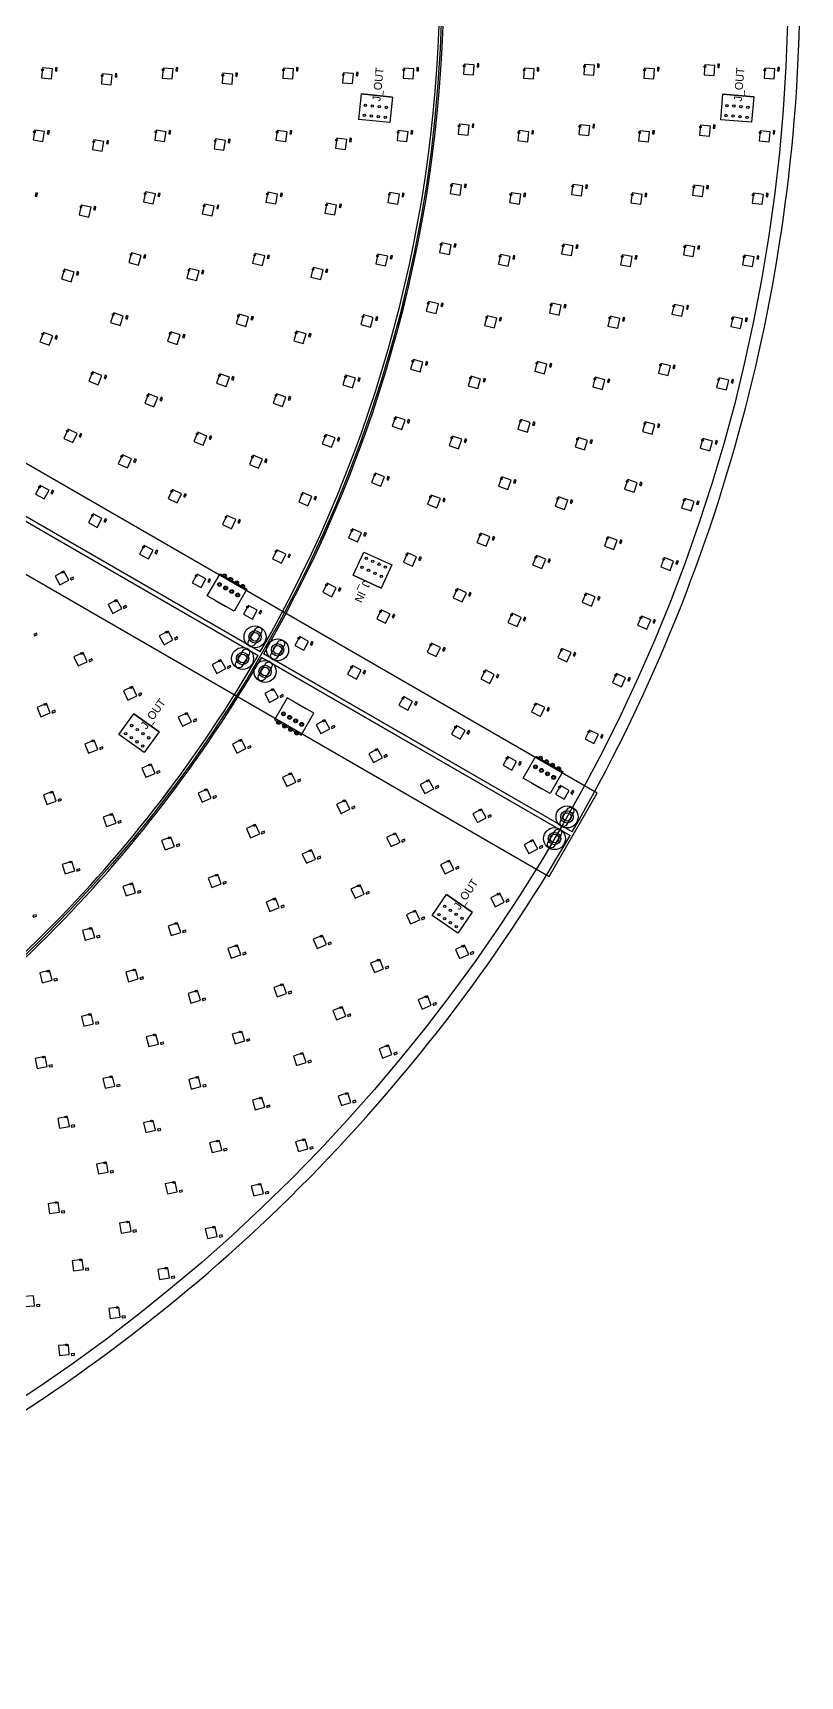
# Model space of a CAD drawing. Header units: millimetres. Extents: x -55 to 1655, y -1555 to 155.
# Drawn here: x 1271 to 1654, y -1548 to -727 of the extents above; entities that cross this region are included whole.
import ezdxf
from ezdxf.enums import TextEntityAlignment as Align

# ---------------------------------------------------------------- set-up
doc = ezdxf.new("R2010")
doc.units = ezdxf.units.MM
doc.header["$MEASUREMENT"] = 0
doc.layers.add('Layer 1', color=7, linetype='Continuous', lineweight=0)
for name, color, linetype in [('SUN-LABEL', 4, 'Continuous'), ('SUN-OUTLINE', 2, 'Continuous'), ('SUN-STANDOFF', 1, 'Continuous'), ('SUN-WAGO', 3, 'Continuous')]:
    doc.layers.add(name, color=color, linetype=linetype)

msp = doc.modelspace()

# ---------------------------------------------------------------- linework, layer by layer
at = {"layer": 'Layer 1', "color": 2, "lineweight": 25, "true_color": 0xf7ec13}
for p, q in [((1384.16, -1036.26), (996.18, -812.26)), ((995.18, -813.99), (1383.16, -1037.99)), ((1384.9, -1038.99), (1539.05, -1127.99)), ((1540.05, -1126.26), (1385.9, -1037.26))]:
    msp.add_line(p, q, dxfattribs=at)
at = {"layer": 'Layer 1', "color": 93, "lineweight": 25, "true_color": 0x6abd45}
for p, q in [((1361.84, -1010.56), (1367.04, -1013.56)), ((1401.72, -1061.52), (1406.92, -1064.52)), ((1519.68, -1101.69), (1524.88, -1104.69))]:
    msp.add_line(p, q, dxfattribs=at)
at = {"layer": 'Layer 1', "color": 18, "lineweight": 25, "true_color": 0x000000}
for points in [[(1280.39, -744.93), (1275.41, -744.44), (1274.92, -749.42), (1279.9, -749.91)], [(1340.62, -744.92), (1335.64, -744.48), (1335.2, -749.47), (1340.18, -749.9)], [(1370.5, -747.53), (1365.52, -747.1), (1365.09, -752.08), (1370.07, -752.52)], [(1400.8, -744.91), (1395.82, -744.52), (1395.43, -749.5), (1400.41, -749.89)], [(1430.71, -747.26), (1425.73, -746.87), (1425.33, -751.85), (1430.32, -752.25)], [(1460.95, -744.9), (1455.97, -744.54), (1455.61, -749.53), (1460.6, -749.88)], [(1491.15, -742.93), (1486.16, -742.6), (1485.83, -747.59), (1490.82, -747.91)], [(1521.08, -744.89), (1516.09, -744.56), (1515.76, -749.55), (1520.75, -749.88)], [(1551.24, -743.07), (1546.25, -742.77), (1545.95, -747.76), (1550.94, -748.06)], [(1581.19, -744.88), (1576.2, -744.58), (1575.89, -749.57), (1580.89, -749.87)], [(1611.33, -743.19), (1606.33, -742.91), (1606.05, -747.9), (1611.05, -748.18)], [(1641.28, -744.87), (1636.29, -744.59), (1636.01, -749.58), (1641, -749.86)], [(1310.24, -747.87), (1305.27, -747.38), (1304.78, -752.36), (1309.75, -752.85)], [(1276.43, -776.26), (1271.49, -775.44), (1270.68, -780.38), (1275.61, -781.19)], [(1337.1, -776.28), (1332.15, -775.56), (1331.43, -780.5), (1336.37, -781.23)], [(1366.78, -780.63), (1361.83, -779.9), (1361.11, -784.85), (1366.06, -785.58)], [(1397.64, -776.29), (1392.68, -775.64), (1392.03, -780.6), (1396.98, -781.25)], [(1427.38, -780.21), (1422.42, -779.55), (1421.77, -784.51), (1426.73, -785.16)], [(1458.08, -776.3), (1453.11, -775.7), (1452.52, -780.67), (1457.48, -781.26)], [(1488.62, -773.03), (1483.65, -772.49), (1483.11, -777.46), (1488.08, -778)], [(1518.44, -776.3), (1513.47, -775.76), (1512.93, -780.73), (1517.9, -781.27)], [(1548.9, -773.28), (1543.93, -772.78), (1543.43, -777.76), (1548.4, -778.26)], [(1578.75, -776.3), (1573.78, -775.8), (1573.27, -780.77), (1578.25, -781.27)], [(1609.15, -773.5), (1604.17, -773.03), (1603.7, -778.01), (1608.68, -778.48)], [(1639.02, -776.3), (1634.04, -775.83), (1633.57, -780.81), (1638.55, -781.28)], [(1306.03, -781.15), (1301.09, -780.33), (1300.28, -785.26), (1305.21, -786.08)], [(1484.79, -803), (1479.84, -802.24), (1479.08, -807.18), (1484.02, -807.94)], [(1545.35, -803.38), (1540.4, -802.68), (1539.7, -807.63), (1544.65, -808.33)], [(1605.84, -803.7), (1600.88, -803.05), (1600.23, -808.01), (1605.19, -808.66)], [(1299.64, -814.07), (1294.77, -812.93), (1293.64, -817.8), (1298.51, -818.94)], [(1331.76, -807.38), (1326.87, -806.37), (1325.85, -811.27), (1330.75, -812.28)], [(1361.14, -813.45), (1356.25, -812.44), (1355.23, -817.34), (1360.13, -818.35)], [(1392.83, -807.47), (1387.91, -806.56), (1387, -811.47), (1391.92, -812.38)], [(1422.33, -812.93), (1417.41, -812.02), (1416.5, -816.94), (1421.42, -817.85)], [(1453.71, -807.53), (1448.78, -806.7), (1447.95, -811.63), (1452.88, -812.46)], [(1514.44, -807.57), (1509.49, -806.81), (1508.73, -811.75), (1513.68, -812.51)], [(1575.05, -807.6), (1570.1, -806.89), (1569.4, -811.84), (1574.35, -812.55)], [(1635.58, -807.62), (1630.63, -806.97), (1629.97, -811.92), (1634.93, -812.58)], [(1324.63, -838.12), (1319.8, -836.83), (1318.5, -841.66), (1323.33, -842.95)], [(1386.4, -838.35), (1381.54, -837.18), (1380.37, -842.04), (1385.23, -843.21)], [(1447.86, -838.51), (1442.97, -837.45), (1441.91, -842.33), (1446.79, -843.4)], [(1479.65, -832.78), (1474.74, -831.8), (1473.77, -836.7), (1478.67, -837.68)], [(1509.07, -838.63), (1504.17, -837.65), (1503.19, -842.56), (1508.09, -843.53)], [(1540.59, -833.31), (1535.67, -832.41), (1534.77, -837.33), (1539.69, -838.23)], [(1601.4, -833.76), (1596.47, -832.92), (1595.64, -837.85), (1600.57, -838.69)], [(1291.12, -846.51), (1286.34, -845.06), (1284.89, -849.84), (1289.67, -851.29)], [(1353.6, -845.89), (1348.77, -844.59), (1347.48, -849.42), (1352.31, -850.72)], [(1415.57, -845.35), (1410.71, -844.18), (1409.54, -849.05), (1414.4, -850.21)], [(1570.1, -838.72), (1565.18, -837.82), (1564.28, -842.74), (1569.2, -843.64)], [(1630.98, -838.79), (1626.05, -837.95), (1625.21, -842.88), (1630.14, -843.72)], [(1473.21, -862.3), (1468.36, -861.11), (1467.17, -865.97), (1472.02, -867.15)], [(1534.63, -863.03), (1529.75, -861.93), (1528.65, -866.8), (1533.53, -867.9)], [(1315.71, -868.4), (1310.97, -866.82), (1309.4, -871.57), (1314.14, -873.14)], [(1378.36, -868.85), (1373.57, -867.43), (1372.15, -872.22), (1376.94, -873.64)], [(1440.54, -869.18), (1435.71, -867.89), (1434.41, -872.72), (1439.24, -874.01)], [(1502.35, -869.43), (1497.5, -868.24), (1496.31, -873.1), (1501.16, -874.28)], [(1563.89, -869.62), (1559.01, -868.52), (1557.92, -873.4), (1562.79, -874.49)], [(1595.85, -863.64), (1590.95, -862.61), (1589.93, -867.51), (1594.82, -868.53)], [(1625.21, -869.76), (1620.32, -868.74), (1619.3, -873.64), (1624.19, -874.66)], [(1280.5, -878.32), (1275.82, -876.56), (1274.06, -881.23), (1278.74, -883)], [(1344.19, -877.83), (1339.45, -876.26), (1337.87, -881.01), (1342.62, -882.58)], [(1407.13, -877.37), (1402.33, -875.95), (1400.91, -880.74), (1405.71, -882.16)], [(1465.5, -891.51), (1460.7, -890.11), (1459.3, -894.91), (1464.1, -896.31)], [(1527.47, -892.47), (1522.64, -891.18), (1521.35, -896.01), (1526.18, -897.3)], [(1589.18, -893.28), (1584.32, -892.08), (1583.12, -896.93), (1587.97, -898.13)], [(1305.06, -898.1), (1300.41, -896.25), (1298.57, -900.9), (1303.21, -902.75)], [(1368.74, -898.89), (1364.03, -897.22), (1362.36, -901.93), (1367.07, -903.6)], [(1431.77, -899.47), (1427.01, -897.95), (1425.48, -902.71), (1430.25, -904.23)], [(1494.3, -899.9), (1489.5, -898.51), (1488.1, -903.31), (1492.9, -904.7)], [(1556.45, -900.24), (1551.62, -898.95), (1550.32, -903.77), (1555.15, -905.07)], [(1618.29, -900.5), (1613.44, -899.3), (1612.24, -904.15), (1617.09, -905.35)], [(1332.94, -909.18), (1328.29, -907.33), (1326.45, -911.98), (1331.09, -913.82)], [(1397.02, -908.9), (1392.31, -907.24), (1390.64, -911.95), (1395.35, -913.62)], [(1456.52, -920.36), (1451.78, -918.75), (1450.18, -923.49), (1454.91, -925.09)], [(1292.69, -927.13), (1288.16, -925.02), (1286.05, -929.55), (1290.58, -931.66)], [(1357.56, -928.39), (1352.94, -926.47), (1351.03, -931.09), (1355.65, -933)], [(1421.57, -929.31), (1416.88, -927.56), (1415.14, -932.24), (1419.82, -933.99)], [(1519.14, -921.61), (1514.36, -920.12), (1512.87, -924.9), (1517.65, -926.39)], [(1581.4, -922.65), (1576.6, -921.27), (1575.21, -926.08), (1580.02, -927.46)], [(1484.92, -930), (1480.19, -928.39), (1478.58, -933.13), (1483.32, -934.74)], [(1547.78, -930.54), (1543, -929.05), (1541.52, -933.82), (1546.29, -935.31)], [(1610.23, -930.96), (1605.42, -929.58), (1604.04, -934.38), (1608.85, -935.76)], [(1319.88, -939.81), (1315.35, -937.7), (1313.24, -942.23), (1317.77, -944.34)], [(1385.27, -939.87), (1380.66, -937.95), (1378.74, -942.57), (1383.36, -944.49)], [(1446.29, -948.79), (1441.63, -946.97), (1439.81, -951.63), (1444.47, -953.45)], [(1509.63, -950.39), (1504.92, -948.71), (1503.25, -953.42), (1507.96, -955.1)], [(1572.53, -951.72), (1567.79, -950.16), (1566.22, -954.9), (1570.97, -956.47)], [(1278.66, -955.4), (1274.26, -953.03), (1271.89, -957.43), (1276.29, -959.8)], [(1344.85, -957.25), (1340.34, -955.1), (1338.18, -959.62), (1342.7, -961.77)], [(1409.96, -958.62), (1405.36, -956.66), (1403.39, -961.25), (1407.99, -963.22)], [(1474.25, -959.66), (1469.59, -957.85), (1467.77, -962.51), (1472.43, -964.32)], [(1537.89, -960.46), (1533.18, -958.78), (1531.5, -963.49), (1536.21, -965.17)], [(1601.03, -961.1), (1596.28, -959.53), (1594.72, -964.28), (1599.47, -965.84)], [(1305.07, -969.64), (1300.67, -967.26), (1298.29, -971.66), (1302.69, -974.04)], [(1371.93, -970.17), (1367.41, -968.02), (1365.26, -972.53), (1369.77, -974.68)], [(1434.82, -976.74), (1430.25, -974.73), (1428.23, -979.3), (1432.81, -981.32)], [(1498.98, -978.76), (1494.34, -976.9), (1492.48, -981.54), (1497.11, -983.4)], [(1330.64, -985.42), (1326.25, -983.03), (1323.86, -987.43), (1328.26, -989.81)], [(1396.97, -987.36), (1392.47, -985.17), (1390.29, -989.67), (1394.78, -991.85)], [(1562.59, -980.43), (1557.9, -978.69), (1556.16, -983.38), (1560.85, -985.12)], [(1462.28, -988.82), (1457.71, -986.81), (1455.69, -991.39), (1460.27, -993.4)], [(1526.81, -989.96), (1522.17, -988.1), (1520.31, -992.74), (1524.95, -994.6)], [(1590.71, -990.87), (1586.03, -989.13), (1584.29, -993.81), (1588.97, -995.55)], [(1288.49, -1000.38), (1286.11, -995.98), (1281.71, -998.35), (1284.09, -1002.75)], [(1357.01, -999.73), (1352.61, -997.35), (1350.23, -1001.74), (1354.62, -1004.13)], [(1422.15, -1004.17), (1417.67, -1001.96), (1415.46, -1006.44), (1419.94, -1008.66)], [(1487.19, -1006.68), (1482.64, -1004.63), (1480.58, -1009.19), (1485.14, -1011.24)], [(1551.57, -1008.75), (1546.95, -1006.84), (1545.04, -1011.45), (1549.66, -1013.37)], [(1314.94, -1014.63), (1312.55, -1010.24), (1308.16, -1012.62), (1310.54, -1017.02)], [(1382.62, -1015.44), (1378.24, -1013.04), (1375.84, -1017.43), (1380.23, -1019.82)], [(1449.06, -1017.44), (1444.58, -1015.23), (1442.36, -1019.71), (1446.85, -1021.92)], [(1514.55, -1019), (1509.99, -1016.94), (1507.94, -1021.5), (1512.5, -1023.56)], [(1579.29, -1020.23), (1574.67, -1018.32), (1572.76, -1022.94), (1577.38, -1024.85)], [(1340.52, -1030.31), (1338.13, -1025.91), (1333.74, -1028.3), (1336.12, -1032.69)], [(1408.3, -1031.02), (1403.92, -1028.62), (1401.51, -1033), (1405.9, -1035.4)], [(1474.29, -1034.11), (1469.82, -1031.87), (1467.59, -1036.35), (1472.06, -1038.58)], [(1539.51, -1036.64), (1534.96, -1034.55), (1532.88, -1039.1), (1537.42, -1041.18)], [(1297.77, -1041.15), (1295.62, -1036.64), (1291.11, -1038.79), (1293.26, -1043.3)], [(1366.92, -1044.63), (1364.52, -1040.24), (1360.13, -1042.64), (1362.53, -1047.03)], [(1434.6, -1045.45), (1430.22, -1043.05), (1427.81, -1047.43), (1432.2, -1049.83)], [(1501.13, -1047.51), (1496.66, -1045.28), (1494.43, -1049.75), (1498.9, -1051.98)], [(1566.78, -1049.15), (1562.23, -1047.06), (1560.15, -1051.61), (1564.69, -1053.69)], [(1322.5, -1058.14), (1320.34, -1053.63), (1315.83, -1055.78), (1317.98, -1060.3)], [(1393.25, -1059.07), (1390.84, -1054.69), (1386.46, -1057.09), (1388.86, -1061.48)], [(1460.3, -1060.99), (1455.92, -1058.58), (1453.51, -1062.96), (1457.89, -1065.37)], [(1279.24, -1066.74), (1277.33, -1062.12), (1272.71, -1064.03), (1274.62, -1068.65)], [(1349.88, -1071.22), (1347.7, -1066.72), (1343.2, -1068.91), (1345.39, -1073.4)], [(1526.41, -1064.05), (1521.94, -1061.8), (1519.69, -1066.26), (1524.15, -1068.52)], [(1418.9, -1074.63), (1416.49, -1070.25), (1412.11, -1072.66), (1414.51, -1077.04)], [(1486.58, -1075.46), (1482.2, -1073.05), (1479.78, -1077.43), (1484.16, -1079.84)], [(1553.19, -1077.57), (1548.73, -1075.32), (1546.47, -1079.78), (1550.94, -1082.04)], [(1303.04, -1085), (1301.13, -1080.38), (1296.51, -1082.3), (1298.42, -1086.91)], [(1377.03, -1084.61), (1374.81, -1080.12), (1370.33, -1082.34), (1372.54, -1086.82)], [(1445.2, -1089.12), (1442.78, -1084.74), (1438.4, -1087.15), (1440.82, -1091.53)], [(1512.29, -1090.96), (1507.92, -1088.54), (1505.5, -1092.92), (1509.87, -1095.34)], [(1331.6, -1096.97), (1329.64, -1092.37), (1325.04, -1094.34), (1327.01, -1098.93)], [(1401.97, -1101.28), (1399.76, -1096.79), (1395.27, -1099), (1397.49, -1103.49)], [(1470.87, -1104.64), (1468.46, -1100.26), (1464.08, -1102.67), (1466.49, -1107.05)], [(1282.21, -1110.8), (1280.54, -1106.09), (1275.83, -1107.76), (1277.5, -1112.47)], [(1359.71, -1109.41), (1357.69, -1104.84), (1353.12, -1106.85), (1355.13, -1111.43)], [(1538.55, -1105.47), (1534.17, -1103.05), (1531.75, -1107.43), (1536.13, -1109.85)], [(1429.01, -1114.78), (1426.78, -1110.31), (1422.3, -1112.54), (1424.54, -1117.01)], [(1497.15, -1119.15), (1494.73, -1114.78), (1490.35, -1117.2), (1492.77, -1121.57)], [(1312.12, -1121.81), (1310.37, -1117.13), (1305.69, -1118.88), (1307.43, -1123.56)], [(1383.9, -1127.15), (1381.89, -1122.58), (1377.31, -1124.59), (1379.32, -1129.17)], [(1341.32, -1133.44), (1339.51, -1128.78), (1334.85, -1130.59), (1336.66, -1135.25)], [(1454.04, -1131.32), (1451.8, -1126.85), (1447.33, -1129.08), (1449.56, -1133.56)], [(1522.84, -1134.64), (1520.42, -1130.26), (1516.05, -1132.68), (1518.47, -1137.05)], [(1291.47, -1145.7), (1289.95, -1140.94), (1285.19, -1142.46), (1286.71, -1147.23)], [(1411.8, -1139.77), (1409.75, -1135.21), (1405.19, -1137.27), (1407.24, -1141.83)], [(1480.99, -1144.93), (1478.74, -1140.47), (1474.27, -1142.72), (1476.53, -1147.18)], [(1364.72, -1152.22), (1362.91, -1147.56), (1358.24, -1149.37), (1360.06, -1154.03)], [(1321.9, -1156.64), (1320.3, -1151.91), (1315.56, -1153.51), (1317.17, -1158.25)], [(1436.14, -1157.31), (1434.09, -1152.75), (1429.53, -1154.8), (1431.59, -1159.36)], [(1506.09, -1161.36), (1503.84, -1156.9), (1499.37, -1159.15), (1501.63, -1163.61)], [(1393.6, -1164.05), (1391.74, -1159.41), (1387.1, -1161.28), (1388.97, -1165.92)], [(1463.88, -1170.08), (1461.8, -1165.54), (1457.25, -1167.62), (1459.34, -1172.17)], [(1301.5, -1178.97), (1300.1, -1174.17), (1295.3, -1175.57), (1296.69, -1180.37)], [(1344.46, -1176.42), (1342.85, -1171.69), (1338.12, -1173.29), (1339.73, -1178.03)], [(1417.22, -1182.55), (1415.35, -1177.92), (1410.71, -1179.78), (1412.58, -1184.42)], [(1374.44, -1187.58), (1372.76, -1182.87), (1368.05, -1184.55), (1369.73, -1189.26)], [(1445.85, -1194.58), (1443.93, -1189.96), (1439.31, -1191.87), (1441.23, -1196.49)], [(1488.35, -1187.44), (1486.27, -1182.9), (1481.72, -1184.98), (1483.81, -1189.53)], [(1280.13, -1200.39), (1278.94, -1195.54), (1274.09, -1196.73), (1275.27, -1201.58)], [(1323.17, -1199.72), (1321.77, -1194.92), (1316.97, -1196.32), (1318.37, -1201.12)], [(1354.35, -1210.32), (1352.86, -1205.54), (1348.09, -1207.03), (1349.58, -1211.8)], [(1397.29, -1207.02), (1395.62, -1202.31), (1390.91, -1203.99), (1392.58, -1208.7)], [(1426.91, -1218.38), (1425.17, -1213.69), (1420.48, -1215.43), (1422.22, -1220.12)], [(1469.65, -1212.84), (1467.73, -1208.22), (1463.11, -1210.13), (1465.03, -1214.75)], [(1300.88, -1222.06), (1299.69, -1217.21), (1294.83, -1218.4), (1296.02, -1223.25)], [(1333.36, -1232.23), (1332.06, -1227.4), (1327.23, -1228.69), (1328.53, -1233.52)], [(1376.4, -1230.66), (1374.91, -1225.89), (1370.14, -1227.37), (1371.63, -1232.15)], [(1277.63, -1243.42), (1276.66, -1238.51), (1271.75, -1239.49), (1272.73, -1244.39)], [(1407.09, -1241.46), (1405.53, -1236.71), (1400.78, -1238.28), (1402.34, -1243.03)], [(1450.01, -1237.52), (1448.27, -1232.83), (1443.58, -1234.57), (1445.32, -1239.26)], [(1311.5, -1253.27), (1310.4, -1248.39), (1305.52, -1249.49), (1306.62, -1254.37)], [(1354.57, -1253.44), (1353.28, -1248.61), (1348.45, -1249.9), (1349.74, -1254.73)], [(1386.42, -1263.78), (1385.04, -1258.98), (1380.24, -1260.36), (1381.62, -1265.17)], [(1429.46, -1261.45), (1427.9, -1256.7), (1423.15, -1258.27), (1424.71, -1263.02)], [(1288.81, -1273.42), (1287.91, -1268.5), (1282.99, -1269.4), (1283.89, -1274.32)], [(1331.84, -1275.32), (1330.74, -1270.44), (1325.86, -1271.54), (1326.96, -1276.42)], [(1364.94, -1285.32), (1363.74, -1280.47), (1358.88, -1281.67), (1360.09, -1286.52)], [(1408.03, -1284.6), (1406.65, -1279.79), (1401.84, -1281.18), (1403.23, -1285.98)], [(1308.25, -1296.27), (1307.35, -1291.35), (1302.43, -1292.26), (1303.33, -1297.17)], [(1342.66, -1306.04), (1341.64, -1301.14), (1336.75, -1302.16), (1337.77, -1307.06)], [(1385.75, -1306.93), (1384.55, -1302.07), (1379.7, -1303.28), (1380.9, -1308.13)], [(1283.83, -1316.26), (1283.13, -1311.3), (1278.18, -1312.01), (1278.88, -1316.96)], [(1319.63, -1325.9), (1318.79, -1320.97), (1313.86, -1321.81), (1314.7, -1326.74)], [(1362.65, -1328.4), (1361.63, -1323.51), (1356.74, -1324.53), (1357.76, -1329.43)], [(1295.87, -1344.9), (1295.21, -1339.94), (1290.26, -1340.59), (1290.91, -1345.55)], [(1338.77, -1349), (1337.93, -1344.08), (1333, -1344.91), (1333.84, -1349.84)], [(1271.41, -1362.99), (1270.94, -1358.01), (1265.97, -1358.48), (1266.43, -1363.46)], [(1314.13, -1368.7), (1313.48, -1363.74), (1308.52, -1364.39), (1309.17, -1369.35)], [(1288.77, -1387.46), (1288.3, -1382.48), (1283.33, -1382.94), (1283.79, -1387.92)]]:
    msp.add_lwpolyline(points, close=True, dxfattribs=at)
at = {"layer": 'Layer 1', "color": 30, "lineweight": 25, "true_color": 0xf57f20}
for points in [[(1281.95, -744.33), (1281.8, -745.93), (1282.59, -746), (1282.75, -744.41)], [(1311.81, -747.27), (1311.65, -748.87), (1312.45, -748.95), (1312.6, -747.35)], [(1342.18, -744.3), (1342.04, -745.9), (1342.84, -745.97), (1342.97, -744.37)], [(1372.06, -746.92), (1371.92, -748.51), (1372.72, -748.58), (1372.86, -746.99)], [(1402.36, -744.28), (1402.23, -745.87), (1403.03, -745.94), (1403.15, -744.34)], [(1432.26, -746.63), (1432.14, -748.23), (1432.94, -748.29), (1433.06, -746.69)], [(1462.5, -744.26), (1462.39, -745.85), (1463.19, -745.91), (1463.3, -744.31)], [(1492.69, -742.27), (1492.59, -743.87), (1493.38, -743.92), (1493.49, -742.33)], [(1522.63, -744.24), (1522.52, -745.83), (1523.32, -745.89), (1523.43, -744.29)], [(1552.78, -742.41), (1552.69, -744.01), (1553.49, -744.05), (1553.58, -742.46)], [(1582.73, -744.22), (1582.63, -745.82), (1583.43, -745.87), (1583.53, -744.27)], [(1612.87, -742.52), (1612.78, -744.12), (1613.58, -744.17), (1613.66, -742.57)], [(1642.82, -744.21), (1642.73, -745.8), (1643.53, -745.85), (1643.62, -744.25)], [(1278.03, -775.76), (1277.77, -777.34), (1278.56, -777.47), (1278.82, -775.89)], [(1338.69, -775.76), (1338.46, -777.34), (1339.25, -777.45), (1339.48, -775.87)], [(1368.37, -780.1), (1368.14, -781.69), (1368.93, -781.8), (1369.17, -780.22)], [(1399.22, -775.74), (1399.01, -777.33), (1399.81, -777.43), (1400.01, -775.85)], [(1428.96, -779.66), (1428.76, -781.25), (1429.55, -781.35), (1429.76, -779.76)], [(1459.65, -775.73), (1459.46, -777.32), (1460.26, -777.41), (1460.45, -775.83)], [(1490.19, -772.45), (1490.02, -774.04), (1490.81, -774.13), (1490.99, -772.54)], [(1520.01, -775.72), (1519.84, -777.31), (1520.64, -777.39), (1520.81, -775.8)], [(1550.47, -772.69), (1550.31, -774.28), (1551.11, -774.36), (1551.27, -772.77)], [(1580.32, -775.7), (1580.16, -777.3), (1580.96, -777.38), (1581.12, -775.78)], [(1610.71, -772.89), (1610.56, -774.48), (1611.36, -774.56), (1611.51, -772.97)], [(1640.58, -775.69), (1640.43, -777.28), (1641.23, -777.36), (1641.38, -775.77)], [(1307.63, -780.65), (1307.37, -782.23), (1308.16, -782.36), (1308.42, -780.78)], [(1486.38, -802.49), (1486.14, -804.07), (1486.93, -804.19), (1487.17, -802.61)], [(1546.94, -802.85), (1546.72, -804.43), (1547.51, -804.55), (1547.73, -802.96)], [(1607.42, -803.15), (1607.22, -804.74), (1608.01, -804.85), (1608.22, -803.26)], [(1272.06, -806.87), (1271.7, -808.43), (1272.47, -808.61), (1272.84, -807.05)], [(1333.38, -806.95), (1333.06, -808.52), (1333.84, -808.68), (1334.17, -807.11)], [(1362.76, -813.02), (1362.44, -814.59), (1363.22, -814.75), (1363.55, -813.18)], [(1394.44, -807), (1394.15, -808.58), (1394.94, -808.72), (1395.23, -807.15)], [(1423.94, -812.47), (1423.65, -814.04), (1424.44, -814.19), (1424.73, -812.62)], [(1455.31, -807.03), (1455.04, -808.61), (1455.83, -808.74), (1456.1, -807.17)], [(1516.03, -807.05), (1515.79, -808.63), (1516.58, -808.76), (1516.82, -807.18)], [(1576.64, -807.06), (1576.42, -808.65), (1577.21, -808.76), (1577.44, -807.18)], [(1637.17, -807.07), (1636.96, -808.66), (1637.75, -808.76), (1637.96, -807.17)], [(1301.28, -813.68), (1300.91, -815.24), (1301.69, -815.42), (1302.05, -813.86)], [(1481.26, -832.33), (1480.95, -833.9), (1481.74, -834.06), (1482.05, -832.49)], [(1542.2, -832.84), (1541.91, -834.42), (1542.7, -834.56), (1542.99, -832.99)], [(1603.01, -833.27), (1602.74, -834.85), (1603.53, -834.99), (1603.8, -833.41)], [(1326.27, -837.79), (1325.86, -839.33), (1326.63, -839.54), (1327.04, -837.99)], [(1355.25, -845.55), (1354.83, -847.1), (1355.61, -847.3), (1356.02, -845.76)], [(1388.03, -837.97), (1387.66, -839.52), (1388.44, -839.71), (1388.81, -838.16)], [(1417.21, -844.97), (1416.83, -846.53), (1417.61, -846.71), (1417.98, -845.16)], [(1449.48, -838.1), (1449.14, -839.66), (1449.92, -839.83), (1450.26, -838.27)], [(1510.69, -838.19), (1510.37, -839.76), (1511.16, -839.91), (1511.47, -838.34)], [(1571.71, -838.25), (1571.42, -839.83), (1572.21, -839.97), (1572.5, -838.4)], [(1632.58, -838.3), (1632.32, -839.88), (1633.1, -840.01), (1633.37, -838.43)], [(1292.78, -846.22), (1292.31, -847.76), (1293.08, -847.99), (1293.54, -846.46)], [(1474.85, -861.93), (1474.47, -863.48), (1475.24, -863.67), (1475.63, -862.12)], [(1317.37, -868.16), (1316.87, -869.67), (1317.63, -869.93), (1318.13, -868.41)], [(1380.01, -868.56), (1379.56, -870.09), (1380.33, -870.32), (1380.78, -868.78)], [(1442.18, -868.84), (1441.77, -870.39), (1442.54, -870.6), (1442.95, -869.05)], [(1503.99, -869.06), (1503.61, -870.61), (1504.39, -870.8), (1504.77, -869.25)], [(1536.25, -862.62), (1535.9, -864.18), (1536.68, -864.36), (1537.03, -862.8)], [(1565.52, -869.21), (1565.17, -870.78), (1565.95, -870.95), (1566.3, -869.39)], [(1597.47, -863.21), (1597.14, -864.77), (1597.92, -864.94), (1598.25, -863.37)], [(1626.84, -869.34), (1626.51, -870.9), (1627.29, -871.07), (1627.62, -869.5)], [(1282.16, -878.14), (1281.6, -879.64), (1282.35, -879.92), (1282.91, -878.42)], [(1345.85, -877.59), (1345.35, -879.11), (1346.11, -879.36), (1346.61, -877.84)], [(1408.78, -877.08), (1408.32, -878.61), (1409.09, -878.84), (1409.55, -877.31)], [(1467.15, -891.21), (1466.7, -892.75), (1467.47, -892.97), (1467.92, -891.43)], [(1529.11, -892.14), (1528.7, -893.68), (1529.47, -893.89), (1529.89, -892.35)], [(1590.81, -892.91), (1590.43, -894.47), (1591.2, -894.66), (1591.59, -893.11)], [(1306.73, -897.96), (1306.14, -899.44), (1306.88, -899.74), (1307.47, -898.25)], [(1370.4, -898.68), (1369.87, -900.19), (1370.62, -900.46), (1371.16, -898.95)], [(1433.42, -899.21), (1432.94, -900.74), (1433.7, -900.98), (1434.19, -899.46)], [(1495.95, -899.6), (1495.5, -901.14), (1496.27, -901.36), (1496.72, -899.83)], [(1558.09, -899.9), (1557.68, -901.45), (1558.45, -901.66), (1558.86, -900.11)], [(1619.93, -900.13), (1619.55, -901.69), (1620.32, -901.88), (1620.71, -900.33)], [(1334.61, -909.03), (1334.02, -910.52), (1334.76, -910.81), (1335.35, -909.33)], [(1398.68, -908.7), (1398.15, -910.21), (1398.9, -910.47), (1399.44, -908.97)], [(1294.37, -927.09), (1293.69, -928.54), (1294.42, -928.88), (1295.09, -927.43)], [(1458.18, -920.13), (1457.66, -921.64), (1458.42, -921.9), (1458.94, -920.39)], [(1520.79, -921.34), (1520.31, -922.87), (1521.08, -923.11), (1521.55, -921.58)], [(1583.05, -922.35), (1582.61, -923.89), (1583.38, -924.11), (1583.82, -922.57)], [(1359.23, -928.27), (1358.62, -929.74), (1359.36, -930.05), (1359.97, -928.57)], [(1423.23, -929.13), (1422.68, -930.63), (1423.43, -930.91), (1423.98, -929.41)], [(1486.59, -929.77), (1486.07, -931.29), (1486.83, -931.55), (1487.34, -930.03)], [(1549.43, -930.27), (1548.96, -931.8), (1549.72, -932.03), (1550.2, -930.51)], [(1611.88, -930.65), (1611.44, -932.19), (1612.2, -932.41), (1612.65, -930.88)], [(1321.56, -939.77), (1320.88, -941.22), (1321.61, -941.55), (1322.28, -940.1)], [(1386.95, -939.75), (1386.34, -941.23), (1387.07, -941.53), (1387.69, -940.05)], [(1447.96, -948.63), (1447.38, -950.12), (1448.12, -950.41), (1448.7, -948.92)], [(1511.3, -950.19), (1510.76, -951.7), (1511.52, -951.96), (1512.05, -950.46)], [(1574.19, -951.47), (1573.69, -952.99), (1574.45, -953.24), (1574.95, -951.72)], [(1280.34, -955.45), (1279.58, -956.86), (1280.28, -957.24), (1281.04, -955.83)], [(1346.52, -957.22), (1345.84, -958.67), (1346.56, -959.01), (1347.25, -957.57)], [(1411.63, -958.52), (1411, -960), (1411.74, -960.31), (1412.37, -958.84)], [(1475.92, -959.5), (1475.34, -961), (1476.08, -961.29), (1476.66, -959.79)], [(1539.56, -960.26), (1539.02, -961.77), (1539.77, -962.03), (1540.31, -960.53)], [(1602.69, -960.85), (1602.19, -962.37), (1602.95, -962.62), (1603.45, -961.1)], [(1306.74, -969.69), (1305.98, -971.1), (1306.69, -971.48), (1307.45, -970.07)], [(1373.6, -970.14), (1372.91, -971.58), (1373.64, -971.93), (1374.32, -970.48)], [(1436.5, -976.66), (1435.86, -978.12), (1436.59, -978.45), (1437.23, -976.98)], [(1332.32, -985.48), (1331.56, -986.88), (1332.26, -987.26), (1333.02, -985.86)], [(1500.65, -978.63), (1500.06, -980.11), (1500.8, -980.41), (1501.4, -978.93)], [(1564.25, -980.25), (1563.7, -981.75), (1564.45, -982.03), (1565, -980.53)], [(1398.64, -987.34), (1397.95, -988.78), (1398.67, -989.12), (1399.36, -987.69)], [(1463.96, -988.74), (1463.31, -990.21), (1464.05, -990.53), (1464.69, -989.06)], [(1528.48, -989.83), (1527.89, -991.31), (1528.63, -991.61), (1529.23, -990.13)], [(1592.38, -990.68), (1591.82, -992.18), (1592.57, -992.46), (1593.13, -990.96)], [(1290.65, -998.86), (1289.24, -999.62), (1289.62, -1000.32), (1291.03, -999.56)], [(1358.69, -999.79), (1357.92, -1001.2), (1358.62, -1001.58), (1359.39, -1000.17)], [(1423.83, -1004.16), (1423.12, -1005.6), (1423.84, -1005.95), (1424.55, -1004.52)], [(1488.87, -1006.62), (1488.21, -1008.07), (1488.94, -1008.4), (1489.6, -1006.94)], [(1553.25, -1008.63), (1552.63, -1010.11), (1553.37, -1010.41), (1553.99, -1008.94)], [(1317.09, -1013.1), (1315.69, -1013.87), (1316.07, -1014.57), (1317.47, -1013.81)], [(1384.3, -1015.5), (1383.53, -1016.9), (1384.24, -1017.28), (1385, -1015.88)], [(1450.74, -1017.43), (1450.03, -1018.87), (1450.75, -1019.22), (1451.46, -1017.78)], [(1516.23, -1018.93), (1515.57, -1020.39), (1516.3, -1020.72), (1516.96, -1019.26)], [(1580.96, -1020.11), (1580.35, -1021.59), (1581.09, -1021.89), (1581.7, -1020.42)], [(1272.45, -1026.88), (1271, -1027.56), (1271.33, -1028.28), (1272.78, -1027.61)], [(1342.67, -1028.78), (1341.27, -1029.54), (1341.65, -1030.25), (1343.05, -1029.48)], [(1409.98, -1031.09), (1409.21, -1032.49), (1409.91, -1032.87), (1410.68, -1031.47)], [(1475.97, -1034.11), (1475.26, -1035.54), (1475.97, -1035.9), (1476.69, -1034.46)], [(1300, -1039.74), (1298.56, -1040.43), (1298.9, -1041.15), (1300.35, -1040.46)], [(1541.18, -1036.58), (1540.52, -1038.03), (1541.24, -1038.37), (1541.91, -1036.91)], [(1369.07, -1043.1), (1367.66, -1043.87), (1368.05, -1044.57), (1369.45, -1043.8)], [(1436.28, -1045.51), (1435.51, -1046.92), (1436.21, -1047.3), (1436.98, -1045.9)], [(1502.81, -1047.51), (1502.1, -1048.94), (1502.81, -1049.3), (1503.53, -1047.87)], [(1568.45, -1049.09), (1567.78, -1050.54), (1568.51, -1050.88), (1569.18, -1049.42)], [(1324.73, -1056.73), (1323.28, -1057.42), (1323.63, -1058.14), (1325.07, -1057.45)], [(1395.4, -1057.53), (1393.99, -1058.3), (1394.38, -1059.01), (1395.78, -1058.24)], [(1281.54, -1065.44), (1280.07, -1066.06), (1280.37, -1066.8), (1281.85, -1066.18)], [(1461.97, -1061.06), (1461.2, -1062.46), (1461.9, -1062.84), (1462.68, -1061.44)], [(1528.09, -1064.06), (1527.36, -1065.49), (1528.08, -1065.85), (1528.8, -1064.42)], [(1352.1, -1069.79), (1350.67, -1070.49), (1351.02, -1071.21), (1352.45, -1070.51)], [(1421.04, -1073.1), (1419.64, -1073.87), (1420.02, -1074.57), (1421.43, -1073.8)], [(1488.25, -1075.53), (1487.48, -1076.93), (1488.18, -1077.32), (1488.95, -1075.92)], [(1305.35, -1083.71), (1303.87, -1084.32), (1304.17, -1085.06), (1305.65, -1084.45)], [(1379.24, -1083.17), (1377.8, -1083.87), (1378.16, -1084.59), (1379.59, -1083.88)], [(1554.87, -1077.58), (1554.15, -1079.01), (1554.86, -1079.37), (1555.58, -1077.94)], [(1447.34, -1087.57), (1445.94, -1088.35), (1446.33, -1089.05), (1447.73, -1088.28)], [(1513.97, -1091.03), (1513.19, -1092.43), (1513.89, -1092.82), (1514.67, -1091.42)], [(1333.89, -1095.64), (1332.42, -1096.27), (1332.73, -1097.01), (1334.2, -1096.38)], [(1404.18, -1099.83), (1402.75, -1100.54), (1403.1, -1101.26), (1404.54, -1100.55)], [(1361.98, -1108.07), (1360.51, -1108.71), (1360.84, -1109.45), (1362.3, -1108.8)], [(1473.01, -1103.09), (1471.61, -1103.87), (1472, -1104.57), (1473.4, -1103.8)], [(1540.22, -1105.54), (1539.45, -1106.94), (1540.15, -1107.33), (1540.93, -1105.93)], [(1284.58, -1109.63), (1283.07, -1110.17), (1283.34, -1110.92), (1284.84, -1110.39)], [(1431.21, -1113.33), (1429.78, -1114.04), (1430.14, -1114.76), (1431.57, -1114.04)], [(1314.47, -1120.6), (1312.97, -1121.16), (1313.25, -1121.91), (1314.75, -1121.35)], [(1499.29, -1117.61), (1497.89, -1118.38), (1498.28, -1119.08), (1499.68, -1118.31)], [(1343.65, -1132.2), (1342.16, -1132.78), (1342.45, -1133.52), (1343.94, -1132.94)], [(1386.17, -1125.81), (1384.71, -1126.45), (1385.03, -1127.19), (1386.49, -1126.54)], [(1456.24, -1129.87), (1454.81, -1130.58), (1455.17, -1131.3), (1456.6, -1130.59)], [(1524.98, -1133.09), (1523.58, -1133.87), (1523.97, -1134.57), (1525.37, -1133.79)], [(1414.07, -1138.41), (1412.61, -1139.07), (1412.93, -1139.8), (1414.39, -1139.14)], [(1293.88, -1144.61), (1292.35, -1145.09), (1292.6, -1145.86), (1294.12, -1145.37)], [(1483.19, -1143.47), (1481.76, -1144.19), (1482.12, -1144.9), (1483.55, -1144.18)], [(1324.29, -1155.5), (1322.77, -1156.01), (1323.03, -1156.77), (1324.54, -1156.26)], [(1367.05, -1150.97), (1365.56, -1151.55), (1365.85, -1152.3), (1367.34, -1151.72)], [(1438.41, -1155.95), (1436.95, -1156.6), (1437.28, -1157.33), (1438.73, -1156.68)], [(1395.92, -1162.78), (1394.44, -1163.38), (1394.73, -1164.12), (1396.22, -1163.52)], [(1508.29, -1159.9), (1506.86, -1160.62), (1507.22, -1161.33), (1508.65, -1160.61)], [(1272.17, -1167.6), (1270.62, -1168.02), (1270.83, -1168.79), (1272.37, -1168.38)], [(1466.14, -1168.7), (1464.68, -1169.37), (1465.01, -1170.1), (1466.47, -1169.43)], [(1303.92, -1177.94), (1302.39, -1178.38), (1302.61, -1179.15), (1304.15, -1178.71)], [(1346.84, -1175.28), (1345.33, -1175.79), (1345.58, -1176.55), (1347.1, -1176.04)], [(1419.53, -1181.28), (1418.05, -1181.88), (1418.35, -1182.62), (1419.83, -1182.03)], [(1376.81, -1186.4), (1375.3, -1186.94), (1375.57, -1187.69), (1377.08, -1187.16)], [(1490.6, -1186.06), (1489.15, -1186.73), (1489.48, -1187.46), (1490.94, -1186.79)], [(1325.6, -1198.68), (1324.06, -1199.13), (1324.28, -1199.9), (1325.82, -1199.45)], [(1448.15, -1193.28), (1446.67, -1193.9), (1446.98, -1194.64), (1448.45, -1194.02)], [(1282.6, -1199.46), (1281.05, -1199.85), (1281.24, -1200.62), (1282.79, -1200.24)], [(1399.66, -1205.84), (1398.15, -1206.38), (1398.42, -1207.13), (1399.93, -1206.6)], [(1356.76, -1209.24), (1355.23, -1209.71), (1355.47, -1210.48), (1357, -1210)], [(1471.95, -1211.55), (1470.47, -1212.16), (1470.78, -1212.9), (1472.26, -1212.29)], [(1303.35, -1221.14), (1301.79, -1221.52), (1301.98, -1222.29), (1303.54, -1221.91)], [(1429.26, -1217.18), (1427.76, -1217.73), (1428.03, -1218.48), (1429.53, -1217.93)], [(1335.81, -1231.24), (1334.26, -1231.66), (1334.47, -1232.43), (1336.01, -1232.02)], [(1378.81, -1229.58), (1377.28, -1230.05), (1377.52, -1230.82), (1379.05, -1230.34)], [(1452.36, -1236.32), (1450.86, -1236.87), (1451.14, -1237.62), (1452.64, -1237.07)], [(1280.14, -1242.6), (1278.57, -1242.91), (1278.73, -1243.69), (1280.3, -1243.38)], [(1409.48, -1240.34), (1407.96, -1240.84), (1408.21, -1241.6), (1409.73, -1241.1)], [(1313.99, -1252.39), (1312.43, -1252.74), (1312.6, -1253.52), (1314.16, -1253.17)], [(1357.02, -1252.46), (1355.48, -1252.87), (1355.68, -1253.64), (1357.23, -1253.23)], [(1388.86, -1262.76), (1387.32, -1263.2), (1387.54, -1263.97), (1389.08, -1263.53)], [(1431.85, -1260.33), (1430.33, -1260.83), (1430.58, -1261.59), (1432.1, -1261.09)], [(1291.33, -1272.64), (1289.76, -1272.93), (1289.9, -1273.71), (1291.48, -1273.43)], [(1334.33, -1274.44), (1332.77, -1274.79), (1332.94, -1275.57), (1334.5, -1275.22)], [(1367.41, -1284.38), (1365.86, -1284.77), (1366.05, -1285.54), (1367.6, -1285.16)], [(1410.46, -1283.57), (1408.93, -1284.01), (1409.15, -1284.78), (1410.68, -1284.34)], [(1310.77, -1295.49), (1309.2, -1295.78), (1309.34, -1296.57), (1310.91, -1296.28)], [(1345.17, -1305.19), (1343.6, -1305.52), (1343.76, -1306.3), (1345.33, -1305.97)], [(1388.22, -1305.99), (1386.67, -1306.37), (1386.86, -1307.15), (1388.41, -1306.77)], [(1286.38, -1315.58), (1284.8, -1315.8), (1284.91, -1316.59), (1286.5, -1316.37)], [(1322.16, -1325.15), (1320.58, -1325.42), (1320.72, -1326.21), (1322.29, -1325.94)], [(1365.16, -1327.56), (1363.59, -1327.89), (1363.75, -1328.67), (1365.32, -1328.34)], [(1298.42, -1344.24), (1296.84, -1344.45), (1296.94, -1345.24), (1298.53, -1345.04)], [(1341.3, -1348.26), (1339.72, -1348.52), (1339.86, -1349.31), (1341.43, -1349.04)], [(1273.99, -1362.43), (1272.4, -1362.58), (1272.47, -1363.38), (1274.07, -1363.23)], [(1316.69, -1368.04), (1315.1, -1368.25), (1315.21, -1369.05), (1316.79, -1368.84)], [(1291.35, -1386.9), (1289.76, -1387.05), (1289.83, -1387.84), (1291.43, -1387.69)]]:
    msp.add_lwpolyline(points, close=True, dxfattribs=at)
at = {"layer": 'Layer 1', "color": 175, "lineweight": 25, "true_color": 0x3953a4}
msp.add_lwpolyline([(973.86, -828.23), (1528.58, -1148.5), (1552.57, -1106.94), (997.85, -786.68)], dxfattribs=at)
at = {"layer": 'Layer 1', "color": 93, "lineweight": 25, "true_color": 0x6abd45}
for points in [[(1364.08, -997.18), (1377.5, -1004.93), (1371.15, -1015.93), (1357.73, -1008.18)], [(1391.26, -1070.15), (1404.68, -1077.9), (1411.03, -1066.9), (1397.61, -1059.15)], [(1521.92, -1088.31), (1535.34, -1096.06), (1528.99, -1107.06), (1515.57, -1099.31)]]:
    msp.add_lwpolyline(points, close=True, dxfattribs=at)
at = {"layer": 'Layer 1', "color": 2, "lineweight": 25, "true_color": 0xf7ec13}
for radius in [848, 675]:
    msp.add_circle((799.96, -700.13), radius, dxfattribs=at)
at = {"layer": 'Layer 1', "color": 18, "lineweight": 25, "true_color": 0x000000}
for centre in [(1275.37, -745.34), (1335.61, -745.38), (1395.8, -745.42), (1425.71, -747.77), (1455.95, -745.44), (1486.15, -743.5), (1516.08, -745.46), (1546.25, -743.67), (1576.19, -745.48), (1606.33, -743.81), (1636.29, -745.49), (1305.23, -748.28), (1365.49, -748), (1271.4, -776.34), (1332.07, -776.45), (1392.61, -776.54), (1422.35, -780.45), (1453.05, -776.6), (1483.6, -773.39), (1513.42, -776.66), (1543.89, -773.68), (1573.74, -776.7), (1604.14, -773.93), (1634.01, -776.73), (1301, -781.23), (1361.75, -780.8), (1479.76, -803.14), (1540.32, -803.58), (1600.81, -803.95), (1326.73, -807.26), (1356.11, -813.33), (1387.8, -807.45), (1417.3, -812.92), (1448.68, -807.59), (1509.41, -807.7), (1570.03, -807.79), (1630.56, -807.86), (1294.62, -813.82), (1319.61, -837.71), (1381.38, -838.07), (1474.62, -832.69), (1535.56, -833.3), (1596.37, -833.82), (1286.12, -845.93), (1348.59, -845.48), (1410.55, -845.07), (1442.83, -838.34), (1504.04, -838.55), (1565.07, -838.71), (1625.95, -838.85), (1468.19, -862), (1310.73, -867.69), (1373.36, -868.31), (1435.52, -868.77), (1497.33, -869.13), (1529.6, -862.82), (1558.87, -869.41), (1590.82, -863.51), (1620.18, -869.63), (1275.55, -877.42), (1339.21, -877.13), (1402.13, -876.83), (1460.49, -890.99), (1522.46, -892.06), (1584.15, -892.96), (1300.13, -897.11), (1363.77, -898.09), (1426.78, -898.82), (1489.3, -899.38), (1551.43, -899.83), (1613.27, -900.18), (1328.01, -908.18), (1392.05, -908.1), (1451.54, -919.62), (1287.83, -925.86), (1352.64, -927.32), (1416.61, -928.42), (1514.14, -921), (1576.4, -922.15), (1479.95, -929.26), (1542.78, -929.92), (1605.22, -930.45), (1315.02, -938.54), (1380.36, -938.8), (1441.35, -947.83), (1504.67, -949.58), (1567.55, -951.03), (1273.88, -953.84), (1339.99, -955.94), (1405.05, -957.5), (1469.31, -958.7), (1532.93, -959.65), (1596.05, -960.4), (1300.28, -968.08), (1367.07, -968.85), (1429.93, -975.57), (1325.86, -983.85), (1494.05, -977.75), (1557.63, -979.55), (1392.12, -986), (1457.39, -987.65), (1521.88, -988.95), (1585.76, -989.99), (1285.35, -996.45), (1352.23, -998.16), (1417.32, -1002.79), (1482.31, -1005.47), (1546.66, -1007.69), (1311.79, -1010.71), (1377.85, -1013.85), (1444.22, -1016.06), (1509.67, -1017.79), (1337.36, -1026.39), (1574.37, -1019.17), (1403.53, -1029.43), (1469.46, -1032.7), (1294.83, -1037.07), (1363.76, -1040.72), (1534.63, -1035.39), (1429.83, -1043.86), (1496.3, -1046.1), (1561.9, -1047.9), (1319.55, -1054.06), (1390.08, -1055.16), (1455.53, -1059.39), (1276.52, -1062.51), (1346.91, -1067.16), (1521.58, -1062.63), (1415.73, -1070.73), (1481.81, -1073.86), (1548.36, -1076.15), (1300.32, -1080.77), (1374.03, -1080.57), (1442.02, -1085.21), (1507.52, -1089.36), (1328.83, -1092.77), (1398.97, -1097.23), (1467.69, -1100.73), (1279.71, -1106.44), (1356.89, -1105.25), (1533.78, -1103.87), (1425.99, -1110.75), (1493.96, -1115.26), (1309.55, -1117.49), (1381.08, -1122.98), (1338.69, -1129.15), (1451.02, -1127.3), (1519.66, -1130.74), (1289.11, -1141.26), (1408.95, -1135.63), (1477.96, -1140.92), (1362.08, -1147.93), (1319.46, -1152.24), (1433.29, -1153.16), (1503.06, -1157.35), (1390.92, -1159.8), (1461, -1165.96), (1299.25, -1174.47), (1342.02, -1172.02), (1414.54, -1178.3), (1371.93, -1183.22), (1443.12, -1190.35), (1485.47, -1183.32), (1278.08, -1195.8), (1320.92, -1195.22), (1352.02, -1205.86), (1394.78, -1202.66), (1424.34, -1214.05), (1466.92, -1208.61), (1298.83, -1217.47), (1331.21, -1227.68), (1374.07, -1226.2), (1275.78, -1238.74), (1404.69, -1237.04), (1447.44, -1233.19), (1309.53, -1248.64), (1352.42, -1248.89), (1384.19, -1259.28), (1427.06, -1257.03), (1287.03, -1268.71), (1329.87, -1270.69), (1362.87, -1280.73), (1405.8, -1280.09), (1306.47, -1291.57), (1340.77, -1301.37), (1383.69, -1302.34), (1282.24, -1311.48), (1317.91, -1321.17), (1360.76, -1323.74), (1294.33, -1340.11), (1337.05, -1344.28), (1312.59, -1363.91), (1287.41, -1382.61)]:
    msp.add_circle(centre, 0.45, dxfattribs=at)
at = {"layer": 'Layer 1', "color": 93, "lineweight": 25, "true_color": 0x6abd45}
for centre, radius in [((1363.85, -1002.59), 0.95), ((1366.35, -998.26), 0.95), ((1366.35, -998.26), 0.6), ((1369.38, -1000.01), 0.95), ((1369.38, -1000.01), 0.6), ((1372.41, -1001.76), 0.95), ((1372.41, -1001.76), 0.6), ((1363.85, -1002.59), 0.6), ((1366.88, -1004.34), 0.95), ((1366.88, -1004.34), 0.6), ((1369.91, -1006.09), 0.95), ((1369.91, -1006.09), 0.6), ((1372.94, -1007.84), 0.95), ((1372.94, -1007.84), 0.6), ((1375.44, -1003.51), 0.95), ((1375.44, -1003.51), 0.6), ((1395.82, -1067.24), 0.95), ((1395.82, -1067.24), 0.6), ((1393.32, -1071.57), 0.95), ((1393.32, -1071.57), 0.6), ((1396.35, -1073.32), 0.95), ((1396.35, -1073.32), 0.6), ((1398.85, -1068.99), 0.95), ((1398.85, -1068.99), 0.6), ((1399.38, -1075.07), 0.95), ((1399.38, -1075.07), 0.6), ((1401.88, -1070.74), 0.95), ((1401.88, -1070.74), 0.6), ((1404.91, -1072.49), 0.95), ((1404.91, -1072.49), 0.6), ((1402.41, -1076.82), 0.95), ((1402.41, -1076.82), 0.6), ((1524.19, -1089.39), 0.95), ((1524.19, -1089.39), 0.6), ((1527.22, -1091.14), 0.95), ((1527.22, -1091.14), 0.6), ((1530.25, -1092.89), 0.95), ((1521.69, -1093.72), 0.95), ((1521.69, -1093.72), 0.6), ((1524.72, -1095.47), 0.95), ((1524.72, -1095.47), 0.6), ((1527.75, -1097.22), 0.95), ((1527.75, -1097.22), 0.6), ((1530.25, -1092.89), 0.6), ((1530.78, -1098.97), 0.95), ((1530.78, -1098.97), 0.6), ((1533.28, -1094.64), 0.95), ((1533.28, -1094.64), 0.6)]:
    msp.add_circle(centre, radius, dxfattribs=at)
at = {"layer": 'Layer 1', "color": 240, "lineweight": 25, "true_color": 0xed2024}
for centre, radius in [((1381.59, -1028.72), 5.5), ((1381.59, -1028.72), 3.1), ((1375.34, -1039.54), 5.5), ((1381.59, -1028.72), 2.11), ((1392.85, -1035.22), 5.5), ((1392.85, -1035.22), 3.1), ((1392.85, -1035.22), 2.11), ((1375.34, -1039.54), 3.1), ((1375.34, -1039.54), 2.11), ((1386.6, -1046.04), 5.5), ((1386.6, -1046.04), 3.1), ((1386.6, -1046.04), 2.11), ((1537.48, -1118.72), 5.5), ((1537.48, -1118.72), 3.1), ((1537.48, -1118.72), 2.11), ((1531.23, -1129.54), 5.5), ((1531.23, -1129.54), 3.1), ((1531.23, -1129.54), 2.11)]:
    msp.add_circle(centre, radius, dxfattribs=at)
at = {"layer": 'Layer 1', "color": 2, "lineweight": 25, "true_color": 0xf7ec13}
for points in [[(1384.16, -1036.26), (1442.83, -934.3), (1473.79, -818.76), (1473.96, -701.13)], [(1385.9, -1037.26), (1444.74, -935), (1475.79, -819.11), (1475.96, -701.13)], [(1540.05, -1126.26), (1614.51, -996.94), (1653.79, -850.36), (1653.96, -701.13)], [(1137.83, -1283.33), (1239.62, -1224.36), (1324.2, -1139.78), (1383.16, -1037.99)], [(1138.83, -1285.06), (1240.92, -1225.92), (1325.75, -1141.08), (1384.9, -1038.99)], [(1227.83, -1439.21), (1356.98, -1364.45), (1464.28, -1257.14), (1539.05, -1127.99)]]:
    msp.add_open_spline(points, degree=3, dxfattribs=at)
at = {"layer": 'Layer 1', "color": 175, "lineweight": 25, "true_color": 0x3953a4}
for points in [[(1378.35, -1030.89), (1379.5, -1028.87), (1380.65, -1026.84), (1381.78, -1024.81)], [(1384.84, -1026.52), (1383.7, -1028.56), (1382.55, -1030.6), (1381.38, -1032.63)], [(1389.6, -1037.39), (1390.76, -1035.37), (1391.9, -1033.34), (1393.04, -1031.31)], [(1396.09, -1033.02), (1394.95, -1035.06), (1393.8, -1037.1), (1392.64, -1039.13)], [(1372.06, -1041.65), (1373.25, -1039.66), (1374.43, -1037.65), (1375.6, -1035.64)], [(1378.63, -1037.4), (1377.45, -1039.42), (1376.26, -1041.44), (1375.06, -1043.45)], [(1383.31, -1048.15), (1384.51, -1046.16), (1385.69, -1044.15), (1386.86, -1042.14)], [(1389.88, -1043.9), (1388.71, -1045.92), (1387.52, -1047.94), (1386.32, -1049.95)], [(1534.23, -1120.89), (1535.38, -1118.87), (1536.53, -1116.84), (1537.67, -1114.81)], [(1540.73, -1116.53), (1539.58, -1118.56), (1538.43, -1120.6), (1537.26, -1122.63)], [(1527.95, -1131.66), (1529.13, -1129.66), (1530.31, -1127.65), (1531.48, -1125.64)], [(1534.51, -1127.4), (1533.33, -1129.42), (1532.15, -1131.44), (1530.96, -1133.45)]]:
    msp.add_open_spline(points, degree=3, dxfattribs=at)
for points, knots in [([(1381.78, -1024.81), (1381.78, -1024.81), (1381.78, -1024.81), (1381.78, -1024.81), (1382.25, -1023.97), (1383.32, -1023.66), (1384.16, -1024.14), (1385, -1024.61), (1385.31, -1025.67), (1384.84, -1026.52)], [0, 0, 0, 0, 1, 1, 1, 2, 2, 2, 3, 3, 3, 3]), ([(1375.6, -1035.64), (1375.6, -1035.64), (1375.6, -1035.64), (1375.6, -1035.64), (1376.09, -1034.81), (1377.16, -1034.52), (1378, -1035.01), (1378.83, -1035.5), (1379.11, -1036.57), (1378.63, -1037.4)], [0, 0, 0, 0, 1, 1, 1, 2, 2, 2, 3, 3, 3, 3]), ([(1381.38, -1032.63), (1380.9, -1033.47), (1379.84, -1033.76), (1379, -1033.28), (1378.16, -1032.8), (1377.87, -1031.73), (1378.35, -1030.89)], [0, 0, 0, 0, 1, 1, 1, 2, 2, 2, 2]), ([(1393.04, -1031.31), (1393.51, -1030.47), (1394.58, -1030.17), (1395.42, -1030.64), (1396.26, -1031.11), (1396.57, -1032.17), (1396.09, -1033.02)], [0, 0, 0, 0, 1, 1, 1, 2, 2, 2, 2]), ([(1375.06, -1043.45), (1374.57, -1044.28), (1373.49, -1044.55), (1372.66, -1044.05), (1371.83, -1043.56), (1371.56, -1042.48), (1372.06, -1041.65)], [0, 0, 0, 0, 1, 1, 1, 2, 2, 2, 2]), ([(1386.86, -1042.14), (1387.35, -1041.31), (1388.42, -1041.02), (1389.25, -1041.51), (1390.09, -1042), (1390.37, -1043.07), (1389.88, -1043.9)], [0, 0, 0, 0, 1, 1, 1, 2, 2, 2, 2]), ([(1392.64, -1039.13), (1392.16, -1039.97), (1391.09, -1040.26), (1390.25, -1039.78), (1389.41, -1039.3), (1389.12, -1038.23), (1389.6, -1037.39)], [0, 0, 0, 0, 1, 1, 1, 2, 2, 2, 2]), ([(1386.32, -1049.95), (1385.82, -1050.78), (1384.75, -1051.05), (1383.92, -1050.55), (1383.09, -1050.06), (1382.82, -1048.98), (1383.31, -1048.15)], [0, 0, 0, 0, 1, 1, 1, 2, 2, 2, 2]), ([(1537.67, -1114.81), (1537.67, -1114.81), (1537.67, -1114.81), (1537.67, -1114.81), (1538.15, -1113.97), (1539.22, -1113.67), (1540.06, -1114.14), (1540.9, -1114.62), (1541.2, -1115.68), (1540.73, -1116.53)], [0, 0, 0, 0, 1, 1, 1, 2, 2, 2, 3, 3, 3, 3]), ([(1531.48, -1125.64), (1531.48, -1125.64), (1531.48, -1125.64), (1531.48, -1125.64), (1531.97, -1124.8), (1533.04, -1124.52), (1533.87, -1125.01), (1534.71, -1125.49), (1534.99, -1126.56), (1534.51, -1127.4)], [0, 0, 0, 0, 1, 1, 1, 2, 2, 2, 3, 3, 3, 3]), ([(1537.26, -1122.63), (1537.26, -1122.63), (1537.26, -1122.63), (1537.26, -1122.63), (1536.78, -1123.46), (1535.71, -1123.75), (1534.87, -1123.27), (1534.04, -1122.79), (1533.75, -1121.72), (1534.23, -1120.89)], [0, 0, 0, 0, 1, 1, 1, 2, 2, 2, 3, 3, 3, 3]), ([(1530.96, -1133.45), (1530.96, -1133.45), (1530.96, -1133.45), (1530.96, -1133.45), (1530.46, -1134.28), (1529.39, -1134.55), (1528.56, -1134.06), (1527.73, -1133.57), (1527.45, -1132.49), (1527.95, -1131.66)], [0, 0, 0, 0, 1, 1, 1, 2, 2, 2, 3, 3, 3, 3])]:
    msp.add_open_spline(points, degree=3, knots=knots, dxfattribs=at)
at = {"layer": 'SUN-OUTLINE'}
for p, q in [((1384.16, -1036.26), (996.18, -812.26)), ((995.18, -813.99), (1383.16, -1038)), ((1384.89, -1039), (1539.05, -1128)), ((1540.05, -1126.26), (1385.89, -1037.26))]:
    msp.add_line(p, q, dxfattribs=at)
for radius, start, end in [(674, 330.085, 359.915), (676, 330.0848, 359.9152), (854, 330.0671, 359.9329), (674, 300.085, 329.915), (676, 300.0848, 329.9152), (854, 300.0671, 329.9329)]:
    msp.add_arc((799.96, -700.13), radius, start, end, dxfattribs=at)
at = {"layer": 'SUN-STANDOFF'}
for centre, radius in [((1381.59, -1028.72), 3.1), ((1381.59, -1028.72), 2.11), ((1392.85, -1035.22), 3.1), ((1392.85, -1035.22), 2.11), ((1375.34, -1039.54), 3.1), ((1375.34, -1039.54), 2.11), ((1386.6, -1046.04), 3.1), ((1386.6, -1046.04), 2.11), ((1537.47, -1118.72), 3.1), ((1537.47, -1118.72), 2.11), ((1531.22, -1129.54), 3.1), ((1531.22, -1129.54), 2.11)]:
    msp.add_circle(centre, radius, dxfattribs=at)
at = {"layer": 'SUN-WAGO'}
for p, q in [((1450.2, -759.03), (1434.78, -757.44)), ((1630.75, -758.84), (1615.3, -757.6)), ((1430.55, -997.95), (1444.64, -1004.41)), ((1333.63, -1076.26), (1321.07, -1067.17)), ((1490.09, -1166.37), (1477.33, -1157.57))]:
    msp.add_line(p, q, dxfattribs=at)
for points in [[(1448.89, -771.71), (1433.47, -770.13), (1434.78, -757.44), (1450.2, -759.03), (1448.89, -771.71)], [(1629.73, -771.55), (1614.28, -770.31), (1615.3, -757.6), (1630.75, -758.84), (1629.73, -771.55)], [(1435.87, -986.36), (1449.96, -992.82), (1444.64, -1004.41), (1430.55, -997.95), (1435.87, -986.36)], [(1326.16, -1086.59), (1313.6, -1077.51), (1321.07, -1067.17), (1333.63, -1076.26), (1326.16, -1086.59)], [(1482.86, -1176.87), (1470.1, -1168.07), (1477.33, -1157.57), (1490.09, -1166.37), (1482.86, -1176.87)]]:
    msp.add_lwpolyline(points, dxfattribs=at)
for centre in [(1436.71, -763.11), (1440.19, -763.46), (1443.67, -763.82), (1447.15, -764.18), (1617.36, -763.22), (1620.85, -763.5), (1624.34, -763.78), (1627.83, -764.06), (1436.2, -768.08), (1439.68, -768.44), (1443.16, -768.8), (1446.64, -769.15), (1616.96, -768.2), (1620.45, -768.48), (1623.94, -768.76), (1627.43, -769.04), (1435.09, -994.06), (1437.18, -989.51), (1440.36, -990.97), (1443.54, -992.43), (1446.72, -993.89), (1438.27, -995.51), (1441.46, -996.97), (1444.64, -998.43), (1319.91, -1073.04), (1322.75, -1075.09), (1316.98, -1077.09), (1319.82, -1079.15), (1322.66, -1081.2), (1325.49, -1083.25), (1325.59, -1077.15), (1328.42, -1079.2), (1476.31, -1163.47), (1479.19, -1165.45), (1473.47, -1167.58), (1476.35, -1169.57), (1479.23, -1171.56), (1482.07, -1167.44), (1482.11, -1173.54), (1484.95, -1169.43)]:
    msp.add_circle(centre, 0.6, dxfattribs=at)

# ---------------------------------------------------------------- texts
at = {"layer": 'SUN-LABEL'}
for s, rotation, p in [('J_OUT', 84.1278, (1443.06, -752.7)), ('J_OUT', 85.4119, (1623.47, -752.67)), ('J_IN', 245.371, (1435.28, -1006.24)), ('J_OUT', 54.1278, (1330.61, -1067.21)), ('J_OUT', 55.4119, (1486.87, -1157.39))]:
    msp.add_text(s, height=4, rotation=rotation, dxfattribs=at).set_placement(p, align=Align.MIDDLE_CENTER)

doc.saveas('drawing.dxf')
